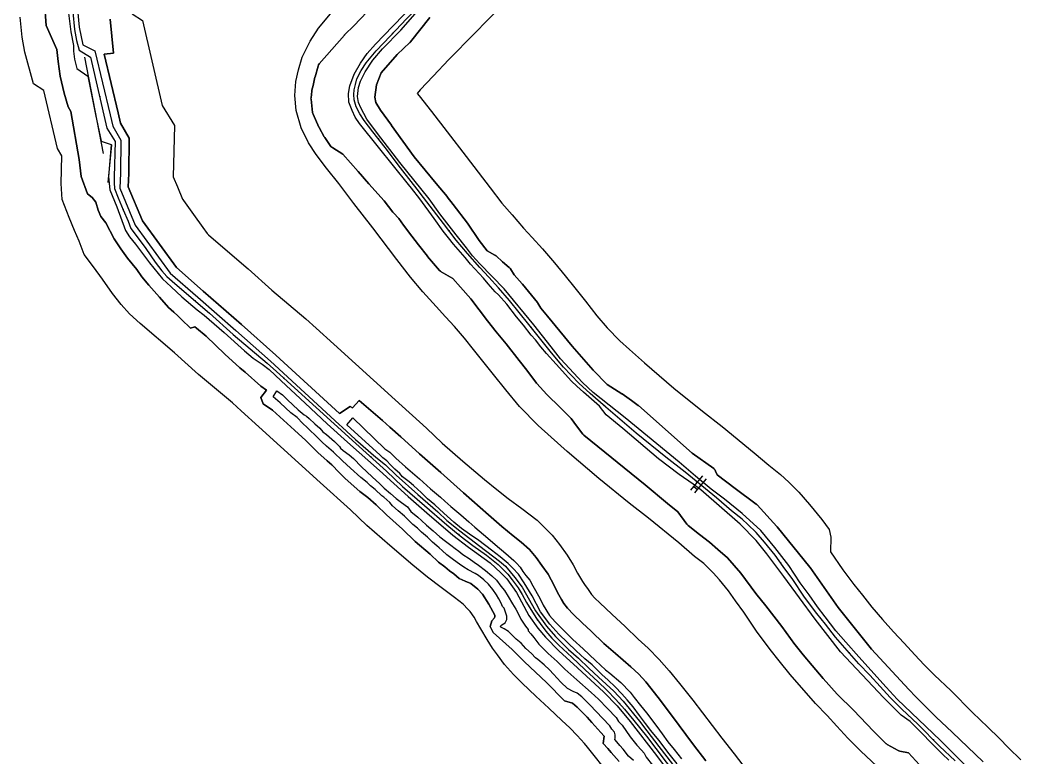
# Model space of a CAD drawing. Header units: inches. Extents: x 91426 to 118597, y 433843 to 446922.
# Drawn here: x 102806 to 103657, y 441928 to 442556 of the extents above; entities that cross this region are included whole.
import ezdxf

# ---------------------------------------------------------------- set-up
doc = ezdxf.new("R2010")
doc.units = ezdxf.units.IN
doc.header["$MEASUREMENT"] = 0
for name, color, linetype, true_color in [('As_waterkering_PWK', 7, 'Continuous', 0x8b0648), ('Beschermingszone_PWK', 7, 'Continuous', 0xde06d3), ('Kernzone_PWK', 7, 'Continuous', 0x33065f), ('Kruinlijnen_PWK', 7, 'Continuous', 0xda0676), ('Kunstwerken_PWK', 7, 'Continuous', 0x2f0602), ('Leggerbermen_PWK', 7, 'Continuous', 0xd60719), ('Referentiepunten_PWK', 7, 'Continuous', 0x7e0730)]:
    doc.layers.add(name, color=color, linetype=linetype, true_color=true_color)

msp = doc.modelspace()

# ---------------------------------------------------------------- linework, layer by layer
at = {"layer": 'As_waterkering_PWK'}
for points in [[(103092.5356, 442505.8602), (103096.1788, 442512.8863), (103100.2798, 442519.3686), (103108.8788, 442529.6874), (103120.9174, 442542.5197), (103134.6757, 442556.9395), (103149.223, 442571.7481)], [(102850.786, 442562.4582), (102852.3735, 442547.906), (102854.0933, 442538.5133), (102856.3423, 442530.3112), (102865.9996, 442524.2258), (102879.8902, 442463.9007), (102886.9017, 442452.5236), (102886.035, 442422.492)], [(103146.403, 442408.4542), (103145.656, 442409.434), (103129.6487, 442430.2039), (103116.5518, 442447.4018), (103105.9684, 442460.631), (103098.5601, 442470.2883), (103094.8559, 442475.9769), (103091.9455, 442481.93), (103090.2257, 442488.0154), (103089.8288, 442492.3811), (103090.0934, 442496.3498), (103091.1517, 442501.1123), (103092.4746, 442505.7426), (103092.5356, 442505.8602)], [(102886.035, 442422.492), (102886.108, 442417.4662), (102886.3726, 442412.5714), (102889.4153, 442404.6339), (102893.7809, 442394.4474), (102897.8819, 442384.6578), (102900.2632, 442378.5724), (102904.7611, 442372.6192), (102912.8309, 442361.3744), (102921.033, 442349.7327), (102926.5893, 442342.4567), (102930.8226, 442337.6942), (102937.7018, 442331.6087), (102967.0706, 442306.4733), (102987.3113, 442288.217), (103016.1509, 442264.0076), (103024.2207, 442256.7315), (103039.302, 442242.9731), (103091.5573, 442195.6126), (103117.6188, 442172.0647), (103131.2449, 442158.9678), (103149.8981, 442142.6959), (103168.8158, 442126.4239), (103180.3252, 442117.0312), (103191.0409, 442108.8291), (103202.5503, 442100.3624), (103212.6045, 442092.5572), (103215.3826, 442089.7791), (103217.8961, 442087.2655), (103220.9388, 442084.2228), (103224.643, 442079.4603), (103229.5378, 442072.7134), (103233.1097, 442066.8926), (103236.8139, 442060.278), (103241.7087, 442052.0759), (103245.1483, 442046.5196), (103248.191, 442042.4186), (103253.0858, 442035.6717), (103258.3775, 442029.7185), (103264.1983, 442023.8977), (103275.1785, 442013.5789), (103286.4234, 442003.2602), (103297.5359, 441992.6768), (103305.0765, 441985.6653), (103312.7494, 441977.7278), (103320.0255, 441969.5257), (103328.0953, 441959.8684), (103338.6787, 441946.3746), (103363.4173, 441913.9631)], [(103461.464, 442081.9926), (103455.0868, 442090.8751), (103448.0753, 442100.5324), (103439.2118, 442111.5126), (103431.9357, 442119.847), (103425.0565, 442126.5939), (103420.1617, 442131.2241), (103411.1659, 442138.2356), (103398.2013, 442149.2158), (103371.7429, 442171.044), (103355.2064, 442184.0086), (103330.0709, 442204.2492), (103304.1417, 442226.4743), (103290.9125, 442238.116), (103281.2552, 442246.8473), (103268.026, 442260.4733), (103257.8395, 442272.6442), (103247.6531, 442285.4765), (103238.6572, 442296.7213), (103230.5874, 442306.9078), (103222.253, 442317.0943), (103212.8603, 442328.0745), (103204.6582, 442337.0703), (103196.9852, 442345.4047), (103186.5342, 442357.311), (103177.0092, 442368.5558), (103166.0289, 442382.7111), (103146.403, 442408.4542)], [(103601.1371, 441925.3779), (103587.9079, 441938.0779), (103569.6516, 441956.731), (103555.8933, 441969.5634), (103546.1037, 441979.353), (103537.3724, 441988.7457), (103528.7734, 441998.2707), (103519.2484, 442008.0603), (103509.3265, 442019.4374), (103499.4046, 442030.8145), (103490.9379, 442041.6625), (103483.5296, 442050.9229), (103473.0785, 442064.8136), (103462.4952, 442080.5563), (103461.464, 442081.9926)]]:
    msp.add_lwpolyline(points, dxfattribs=at)
at = {"layer": 'Beschermingszone_PWK'}
for points in [[(102826.8511, 442570.6297), (102828.255, 442551.1563), (102837.169, 442530.6673), (102838.4064, 442520.5209), (102840.0296, 442508.0764), (102843.4285, 442493.665), (102846.9289, 442481.9037), (102849.0391, 442478.0556), (102856.2791, 442437.3307), (102858.0501, 442422.6179), (102863.3566, 442407.9113), (102867.2023, 442404.8668), (102870.4532, 442400.8033), (102872.3711, 442394.0903), (102874.5875, 442388.7075), (102878.8317, 442383.2312), (102885.9049, 442369.7396), (102891.7965, 442361.1079), (102897.4712, 442353.2713), (102905.2155, 442343.6894), (102909.4935, 442337.2724), (102915.5475, 442330.2551), (102924.6725, 442320.0723), (102932.143, 442311.3793), (102936.7231, 442307.3544), (102940.2159, 442304.1204), (102943.3215, 442301.1442), (102950.8291, 442293.6364), (102954.5743, 442294.7763), (102956.1544, 442293.7956), (102964.3576, 442286.7282), (102980.1684, 442271.5762), (102992.8035, 442259.8826), (102997.328, 442256.2016), (103010.8112, 442244.3204), (103015.5291, 442240.9654), (103010.7113, 442234.5777), (103012.8506, 442229.2299), (103020.5803, 442223.9252), (103039.4594, 442206.999), (103048.9098, 442197.9424), (103059.1374, 442187.9805), (103067.0453, 442180.7426), (103071.063, 442177.2434), (103077.4, 442170.9064), (103082.4056, 442165.7655), (103094.8622, 442154.7983), (103101.8619, 442149.5155), (103108.9074, 442143.2387), (103117.6267, 442134.7835), (103131.2597, 442122.4742), (103141.8911, 442112.2415), (103154.7424, 442101.2449), (103161.909, 442094.4841), (103167.1872, 442090.6945), (103171.3391, 442087.2123), (103174.9999, 442084.7282), (103179.5334, 442080.7614), (103184.4884, 442078.4387), (103189.2488, 442076.4155), (103195.2652, 442071.6719), (103199.3097, 442067.1651), (103204.5605, 442058.6638), (103209.657, 442049.3202), (103209.8287, 442048.3325), (103209.4716, 442047.2611), (103207.355, 442044.7477), (103205.7359, 442039.8907), (103208.272, 442034.8187), (103224.5097, 442020.0947), (103235.0642, 442009.8041), (103253.7959, 441992.2596), (103268.8943, 441976.6466), (103275.7092, 441974.4212), (103279.7776, 441971.2093), (103288.196, 441962.5359), (103292.1361, 441958.0704), (103300.0298, 441949.6505), (103302.673, 441946.4958), (103302.0002, 441940.3055), (103305.8261, 441936.0544), (103308.7179, 441932.6368), (103315.4921, 441924.9328)], [(102901.228, 442561.126), (102910.0983, 442555.5365), (102926.7701, 442483.1331), (102937.2235, 442466.171), (102936.2308, 442422.3271), (102939.8187, 442413.9553), (102944.228, 442403.43), (102944.3129, 442403.213), (102945.0249, 442402.2707), (102953.5798, 442390.3499), (102961.3542, 442379.3153), (102965.1972, 442374.2827), (102966.1992, 442373.1555), (102970.5241, 442369.3297), (103000.0761, 442344.0374), (103020.1395, 442325.941), (103048.9758, 442301.7344), (103057.811, 442293.7682), (103072.94, 442279.9663), (103125.1066, 442232.6861), (103151.7117, 442208.6471), (103165.023, 442195.8527), (103182.6352, 442180.4889), (103200.9304, 442164.7524), (103211.3348, 442156.2615), (103221.0531, 442148.8228), (103232.7, 442140.2549), (103245.7425, 442130.1299), (103258.4953, 442117.377), (103264.6235, 442109.4979), (103271.1435, 442100.511), (103276.2476, 442092.1931), (103280.1026, 442085.3093), (103284.4359, 442078.0479), (103286.5554, 442074.6242), (103288.5051, 442071.9963), (103292.1021, 442067.0383), (103294.7718, 442064.0349), (103299.0048, 442059.8019), (103309.2031, 442050.218), (103320.5706, 442039.7866), (103331.8021, 442029.0899), (103340.0997, 442021.3746), (103349.4428, 442011.7093), (103357.9196, 442002.1537), (103366.9599, 441991.3349), (103378.2245, 441976.9726), (103402.8904, 441944.6563), (103413.4424, 441931.3344), (103431.0257, 441908.3937)], [(103534.7151, 441920.9437), (103521.1534, 441933.5926), (103510.1034, 441944.6426), (103500.5031, 441954.9702), (103492.2858, 441964.0723), (103482.4614, 441974.1697), (103460.8266, 441998.9776), (103451.7069, 442010.6622), (103444.022, 442020.2683), (103432.3251, 442035.8148), (103421.4299, 442052.0215), (103414.548, 442061.6069), (103408.366, 442070.1217), (103400.9117, 442079.3562), (103395.5431, 442085.5057), (103390.3685, 442090.5808), (103387.5387, 442093.2576), (103379.627, 442099.4241), (103366.1331, 442110.8526), (103340.4038, 442132.0793), (103324.1006, 442144.861), (103298.1138, 442165.7872), (103271.3548, 442188.7234), (103257.6291, 442200.8021), (103246.5153, 442210.8502), (103230.8672, 442226.9677), (103219.081, 442241.0499), (103208.5505, 442254.3156), (103199.5393, 442265.5797), (103191.6401, 442275.5508), (103183.9019, 442285.0085), (103175.3794, 442294.9714), (103167.7916, 442303.2936), (103159.799, 442311.9752), (103148.6666, 442324.6577), (103138.1614, 442337.0597), (103126.3933, 442352.2306), (103105.9729, 442379.0158), (103089.9575, 442399.7961), (103077.1351, 442416.6336), (103066.6068, 442429.7939), (103057.7135, 442441.387), (103051.2831, 442451.2622), (103045.0523, 442464.0072), (103040.8504, 442478.8753), (103039.6775, 442491.7769), (103040.4575, 442503.4772), (103042.6658, 442513.4146), (103045.777, 442524.3036), (103052.7783, 442537.8061), (103059.7747, 442548.865), (103071.4084, 442562.8254)], [(103214.5568, 442567.036), (103192.4873, 442544.441), (103170.5996, 442522.1601), (103157.2383, 442508.1564), (103146.3493, 442496.5494), (103143.7889, 442493.477), (103145.33, 442491.4681), (103155.9684, 442478.1701), (103169.3398, 442460.6116), (103185.339, 442439.8523), (103205.6646, 442413.1915), (103215.857, 442400.052), (103224.4018, 442389.9643), (103234.1715, 442378.8343), (103241.5247, 442370.8471), (103250.3411, 442361.1776), (103260.6041, 442349.18), (103269.5347, 442338.2648), (103277.7751, 442327.863), (103286.7556, 442316.6374), (103296.598, 442304.2385), (103305.1848, 442293.9789), (103315.9951, 442282.8443), (103324.1959, 442275.4299), (103336.9286, 442264.2251), (103362.028, 442242.7113), (103386.3122, 442223.1562), (103403.082, 442210.0087), (103430.2695, 442187.579), (103442.7048, 442177.0471), (103452.7847, 442169.1906), (103459.7446, 442162.607), (103468.3283, 442154.1883), (103477.5119, 442143.669), (103487.7846, 442130.943), (103494.0752, 442122.2787), (103495.4692, 442115.8841), (103495.3474, 442103.3841), (103505.6812, 442088.0126), (103515.1356, 442075.4466), (103522.3227, 442066.4627), (103530.267, 442056.2841), (103539.473, 442045.7279), (103548.678, 442035.1728), (103557.9635, 442025.6294), (103566.8678, 442015.7661), (103574.9039, 442007.1213), (103583.6852, 441998.34), (103597.6009, 441985.3609), (103616.0587, 441966.5018), (103629.0305, 441954.049), (103638.5961, 441944.618), (103646.6796, 441936.6671), (103657.2328, 441926.2426)], [(103303.0874, 441918.8364), (103293.1171, 441931.5486), (103288.5877, 441936.9691), (103285.9208, 441940.1606), (103279.7254, 441947.1445), (103273.5557, 441953.527), (103266.6963, 441959.905), (103255.6908, 441970.3864), (103244.5564, 441980.6038), (103232.8725, 441991.5839), (103225.6226, 441998.8338), (103217.9711, 442007.4417), (103211.9083, 442015.7986), (103207.8819, 442021.2255), (103203.2541, 442028.7011), (103197.8541, 442037.7498), (103194.2856, 442044.1221), (103192.0927, 442047.6956), (103188.6606, 442052.4265), (103187.138, 442054.384), (103186.0763, 442055.4457), (103183.5628, 442057.9593), (103182.7802, 442058.7418), (103175.4155, 442064.4592), (103164.0298, 442072.8348), (103152.4166, 442081.724), (103139.9127, 442091.9283), (103120.4347, 442108.6822), (103100.8446, 442125.7714), (103086.9353, 442139.1405), (103061.363, 442162.2465), (103009.0279, 442209.6793), (102993.9895, 442223.3985), (102986.6086, 442230.0534), (102957.7659, 442254.2654), (102937.3657, 442272.6656), (102908.1618, 442297.6599), (102898.9837, 442305.779), (102891.8422, 442313.8132), (102884.744, 442323.1084), (102876.157, 442335.2965), (102868.5237, 442345.9329), (102860.6185, 442356.3958), (102856.1705, 442367.7628), (102852.3468, 442376.8903), (102847.7095, 442387.7108), (102841.8202, 442403.0741), (102841.0804, 442416.76), (102841.6121, 442440.2409), (102837.6984, 442446.5915), (102826.3108, 442496.0462), (102817.5656, 442501.5568), (102810.18, 442528.4925), (102807.8157, 442541.4051), (102805.9603, 442558.4136)], [(103389.1084, 441925.3474), (103378.6581, 441939.194), (103359.9728, 441964.3729), (103348.5565, 441979.2406), (103338.2671, 441992.8227), (103332.2063, 441999.3497), (103325.381, 442005.3218), (103312.5042, 442016.7384), (103302.3908, 442025.4256), (103291.6799, 442035.7493), (103284.1507, 442043.0095), (103276.646, 442049.8784), (103271.5378, 442055.4617), (103268.3648, 442059.2487), (103266.3454, 442062.7828), (103263.0324, 442068.7952), (103260.3311, 442074.5837), (103255.2458, 442084.4552), (103249.8362, 442091.8183), (103244.9133, 442098.3821), (103239.2831, 442105.4199), (103232.2403, 442111.5236), (103225.5006, 442116.9154), (103215.856, 442124.8673), (103204.4391, 442134.7274), (103183.2488, 442153.5487), (103163.9785, 442170.9583), (103145.6462, 442186.6529), (103129.9119, 442201.1972), (103120.5031, 442209.2808), (103114.2091, 442215.061), (103094.2612, 442232.0887), (103088.7142, 442225.8118), (103086.6928, 442227.0063), (103077.5807, 442221.0948), (103023.6137, 442270.7117), (102994.1842, 442296.827), (102961.7555, 442325.2849), (102938.9246, 442345.2782), (102910.0947, 442384.8712), (102897.8046, 442413.9985), (102898.3895, 442425.2262), (102898.8155, 442455.3297), (102891.3781, 442468.2398), (102889.4828, 442476.7689), (102877.5802, 442526.8053), (102885.5112, 442527.7782), (102882.69, 442556.5787)], [(103625.1441, 441924.5146), (103598.6857, 441949.9147), (103598.6509, 441949.9478), (103585.0725, 441962.7352), (103567.7204, 441979.9558), (103561.835, 441986.2335), (103529.9648, 442020.4743), (103501.8639, 442056.06), (103477.8647, 442090.0809), (103477.7458, 442090.2425), (103477.6554, 442090.3567), (103449.7418, 442124.6203), (103449.6246, 442124.759), (103449.5686, 442124.8218), (103432.859, 442143.2411), (103432.6913, 442143.4171), (103432.4525, 442143.6408), (103432.1996, 442143.8484), (103432.1347, 442143.8973), (103414.2098, 442157.1943), (103398.8891, 442168.9457), (103397.5515, 442172.0985), (103397.433, 442172.3571), (103397.2787, 442172.6457), (103397.1059, 442172.9236), (103396.9154, 442173.1895), (103396.7078, 442173.4424), (103396.4841, 442173.6812), (103396.2453, 442173.9049), (103395.9924, 442174.1125), (103395.8877, 442174.1906), (103377.6871, 442187.4155), (103331.8242, 442227.7433), (103331.8192, 442227.7477), (103331.5663, 442227.9553), (103331.5381, 442227.9768), (103326.1141, 442232.0779), (103325.9658, 442232.1857), (103318.0283, 442237.742), (103317.9389, 442237.8032), (103317.8148, 442237.8835), (103305.21, 442245.7775), (103293.2991, 442257.8149), (103275.5082, 442278.3474), (103254.6959, 442303.7826), (103254.6572, 442303.8292), (103249.0115, 442310.561), (103246.4478, 442314.956), (103246.2862, 442315.2146), (103246.0957, 442315.4805), (103245.9845, 442315.6202), (103233.1591, 442331.1535), (103233.0627, 442331.2667), (103233.048, 442331.2834), (103226.2082, 442339.013), (103222.987, 442344.1851), (103222.9001, 442344.3198), (103222.7096, 442344.5857), (103222.502, 442344.8386), (103222.2783, 442345.0774), (103222.0395, 442345.3011), (103221.9663, 442345.3641), (103216.3216, 442350.1247), (103210.8299, 442355.0934), (103210.772, 442355.1449), (103210.5191, 442355.3525), (103210.2532, 442355.543), (103209.9753, 442355.7158), (103209.8641, 442355.7781), (103203.2514, 442359.3745), (103196.4564, 442368.1961), (103186.6267, 442382.8751), (103186.4562, 442383.1142), (103174.4176, 442398.9893), (103174.4004, 442399.0119), (103174.3847, 442399.0322), (103169.3576, 442405.5145), (103169.2252, 442405.6781), (103159.8429, 442416.7783), (103141.0274, 442439.3322), (103121.8094, 442466.2412), (103121.7895, 442466.2688), (103112.5277, 442479.0528), (103108.5737, 442485.6816), (103107.5966, 442490.3716), (103108.9896, 442500.7025), (103112.9897, 442510.9355), (103126.6611, 442526.4883), (103137.5879, 442536.6346), (103137.7211, 442536.7631), (103137.9448, 442537.0019), (103138.1289, 442537.2245), (103154.4465, 442558.156)]]:
    msp.add_lwpolyline(points, dxfattribs=at)
msp.add_lwpolyline([(103101.3196, 442562.9032), (103089.9186, 442550.8469), (103082.1956, 442543.4227, 0.02221024), (103081.8895, 442543.1011), (103060.513, 442518.5461, 0.10943556), (103059.4793, 442516.6463), (103056.8773, 442507.6077, 0.01766696), (103056.7917, 442507.265), (103055.3023, 442500.2645), (103054.2031, 442496.2387, 0.04058537), (103054.0538, 442495.4422), (103053.4445, 442489.6198, 0.05430018), (103053.449, 442488.537), (103054.7329, 442477.1957, 0.07927847), (103055.1546, 442475.6775), (103060.1132, 442464.8418, 0.01823897), (103060.277, 442464.516), (103064.7636, 442456.3444, 0.02954096), (103065.0777, 442455.8446), (103070.423, 442448.3611, 0.10326934), (103071.9256, 442446.976), (103080.5591, 442441.8134), (103093.4024, 442427.0241), (103102.6207, 442416.4568), (103115.7196, 442402.0786), (103123.1538, 442392.2549, 0.02491318), (103123.4737, 442391.8733), (103128.1246, 442386.8552), (103131.9686, 442381.3803, 0.01017868), (103132.0889, 442381.2161), (103139.1718, 442371.954), (103144.9033, 442364.623), (103152.4466, 442354.9243, 0.0100573), (103152.5733, 442354.7681), (103162.8216, 442342.6322, 0.08639613), (103164.1365, 442341.531), (103173.9873, 442335.8277), (103180.5839, 442328.4982), (103189.2396, 442318.5309), (103203.5576, 442299.913), (103210.8824, 442290.5906), (103219.3484, 442280.2726), (103230.4358, 442266.1494), (103237.0131, 442257.862), (103245.1714, 442246.9404, 0.02477119), (103245.487, 442246.5589), (103253.9537, 442237.2984, 0.01119059), (103254.1084, 442237.1367), (103265.2331, 442226.012), (103274.6258, 442216.7479), (103279.2989, 442210.433), (103284.4679, 442203.5409, 0.0616101), (103285.3194, 442202.6567), (103337.6967, 442160.1994), (103356.7424, 442144.5925), (103365.4922, 442137.4676), (103373.1736, 442126.7641, 0.0697851), (103374.1323, 442125.7591), (103383.6945, 442118.189), (103392.4261, 442111.5425), (103399.3253, 442105.2942), (103407.6893, 442098.0882), (103418.8496, 442085.1321), (103431.7618, 442068.0037), (103440.3737, 442057.2719), (103453.7946, 442039.7722), (103465.0012, 442024.3466, 0.01543864), (103465.1903, 442024.1026), (103472.0816, 442015.7536), (103479.6409, 442006.7353), (103489.0824, 441995.565), (103501.0322, 441982.1547, 0.01560439), (103501.247, 441981.9284), (103514.8171, 441968.49), (103531.753, 441950.6279), (103542.2628, 441940.2511, 0.06929146), (103543.3685, 441939.4267), (103552.7612, 441934.2674, 0.07333798), (103554.1287, 441933.7591), (103561.4682, 441932.1988), (103574.0143, 441918.5565, 0.13965717)], format="xyb", dxfattribs=at)
at = {"layer": 'Kernzone_PWK'}
for points in [[(103315.4921, 441924.9328), (103308.7179, 441932.6368), (103305.8261, 441936.0544), (103302.0002, 441940.3055), (103302.673, 441946.4958), (103300.0298, 441949.6505), (103292.1361, 441958.0704), (103288.196, 441962.5359), (103279.7776, 441971.2093), (103275.7092, 441974.4212), (103268.8943, 441976.6466), (103253.7959, 441992.2596), (103235.0642, 442009.8041), (103224.5097, 442020.0947), (103208.272, 442034.8187), (103205.7359, 442039.8907), (103207.355, 442044.7477), (103209.4716, 442047.2611), (103209.8287, 442048.3325), (103209.657, 442049.3202), (103204.5605, 442058.6638), (103199.3097, 442067.1651), (103195.2652, 442071.6719), (103189.2488, 442076.4155), (103184.4884, 442078.4387), (103179.5334, 442080.7614), (103174.9999, 442084.7282), (103171.3391, 442087.2123), (103167.1872, 442090.6945), (103161.909, 442094.4841), (103154.7424, 442101.2449), (103141.8911, 442112.2415), (103131.2597, 442122.4742), (103117.6267, 442134.7835), (103108.9074, 442143.2387), (103101.8619, 442149.5155), (103094.8622, 442154.7983), (103082.4056, 442165.7655), (103077.4, 442170.9064), (103071.063, 442177.2434), (103067.0453, 442180.7426), (103059.1374, 442187.9805), (103048.9098, 442197.9424), (103039.4594, 442206.999), (103020.5803, 442223.9252), (103012.8506, 442229.2299), (103010.7113, 442234.5777), (103015.5291, 442240.9654), (103010.8112, 442244.3204), (102997.328, 442256.2016), (102992.8035, 442259.8826), (102980.1684, 442271.5762), (102964.3576, 442286.7282), (102956.1544, 442293.7956), (102954.5743, 442294.7763), (102950.8291, 442293.6364), (102943.3215, 442301.1442), (102940.2159, 442304.1204), (102936.7231, 442307.3544), (102932.143, 442311.3793), (102924.6725, 442320.0723), (102915.5475, 442330.2551), (102909.4935, 442337.2724), (102905.2155, 442343.6894), (102897.4712, 442353.2713), (102891.7965, 442361.1079), (102885.9049, 442369.7396), (102878.8317, 442383.2312), (102874.5875, 442388.7075), (102872.3711, 442394.0903), (102870.4532, 442400.8033), (102867.2023, 442404.8668), (102863.3566, 442407.9113), (102858.0501, 442422.6179), (102856.2791, 442437.3307), (102849.0391, 442478.0556), (102846.9289, 442481.9037), (102843.4285, 442493.665), (102840.0296, 442508.0764), (102838.4064, 442520.5209), (102837.169, 442530.6673), (102828.255, 442551.1563), (102826.8511, 442570.6297)], [(102882.69, 442556.5787), (102885.5112, 442527.7782), (102877.5802, 442526.8053), (102889.4828, 442476.7689), (102891.3781, 442468.2398), (102898.8155, 442455.3297), (102898.3895, 442425.2262), (102897.8046, 442413.9985), (102910.0947, 442384.8712), (102938.9246, 442345.2782), (102961.7555, 442325.2849), (102994.1842, 442296.827), (103023.6137, 442270.7117), (103077.5807, 442221.0948), (103086.6928, 442227.0063), (103088.7142, 442225.8118), (103094.2612, 442232.0887), (103114.2091, 442215.061), (103120.5031, 442209.2808), (103129.9119, 442201.1972), (103145.6462, 442186.6529), (103163.9785, 442170.9583), (103183.2488, 442153.5487), (103204.4391, 442134.7274), (103215.856, 442124.8673), (103225.5006, 442116.9154), (103232.2403, 442111.5236), (103239.2831, 442105.4199), (103244.9133, 442098.3821), (103249.8362, 442091.8183), (103255.2458, 442084.4552), (103260.3311, 442074.5837), (103263.0324, 442068.7952), (103266.3454, 442062.7828), (103268.3648, 442059.2487), (103271.5378, 442055.4617), (103276.646, 442049.8784), (103284.1507, 442043.0095), (103291.6799, 442035.7493), (103302.3908, 442025.4256), (103312.5042, 442016.7384), (103325.381, 442005.3218), (103332.2063, 441999.3497), (103338.2671, 441992.8227), (103348.5565, 441979.2406), (103359.9728, 441964.3729), (103378.6581, 441939.194), (103389.1084, 441925.3474)], [(103154.4465, 442558.156), (103138.1289, 442537.2245), (103137.9448, 442537.0019), (103137.7211, 442536.7631), (103137.5879, 442536.6346), (103126.6611, 442526.4883), (103112.9897, 442510.9355), (103108.9896, 442500.7025), (103107.5966, 442490.3716), (103108.5737, 442485.6816), (103112.5277, 442479.0528), (103121.7895, 442466.2688), (103121.8094, 442466.2412), (103141.0274, 442439.3322), (103159.8429, 442416.7783), (103169.2252, 442405.6781), (103169.3576, 442405.5145), (103174.3847, 442399.0322), (103174.4004, 442399.0119), (103174.4176, 442398.9893), (103186.4562, 442383.1142), (103186.6267, 442382.8751), (103196.4564, 442368.1961), (103203.2514, 442359.3745), (103209.8641, 442355.7781), (103209.9753, 442355.7158), (103210.2532, 442355.543), (103210.5191, 442355.3525), (103210.772, 442355.1449), (103210.8299, 442355.0934), (103216.3216, 442350.1247), (103221.9663, 442345.3641), (103222.0395, 442345.3011), (103222.2783, 442345.0774), (103222.502, 442344.8386), (103222.7096, 442344.5857), (103222.9001, 442344.3198), (103222.987, 442344.1851), (103226.2082, 442339.013), (103233.048, 442331.2834), (103233.0627, 442331.2667), (103233.1591, 442331.1535), (103245.9845, 442315.6202), (103246.0957, 442315.4805), (103246.2862, 442315.2146), (103246.4478, 442314.956), (103249.0115, 442310.561), (103254.6572, 442303.8292), (103254.6959, 442303.7826), (103275.5082, 442278.3474), (103293.2991, 442257.8149), (103305.21, 442245.7775), (103317.8148, 442237.8835), (103317.9389, 442237.8032), (103318.0283, 442237.742), (103325.9658, 442232.1857), (103326.1141, 442232.0779), (103331.5381, 442227.9768), (103331.5663, 442227.9553), (103331.8192, 442227.7477), (103331.8242, 442227.7433), (103377.6871, 442187.4155), (103395.8877, 442174.1906), (103395.9924, 442174.1125), (103396.2453, 442173.9049), (103396.4841, 442173.6812), (103396.7078, 442173.4424), (103396.9154, 442173.1895), (103397.1059, 442172.9236), (103397.2787, 442172.6457), (103397.433, 442172.3571), (103397.5515, 442172.0985), (103398.8891, 442168.9457), (103414.2098, 442157.1943), (103432.1347, 442143.8973), (103432.1996, 442143.8484), (103432.4525, 442143.6408), (103432.6913, 442143.4171), (103432.859, 442143.2411), (103449.5686, 442124.8218), (103449.6246, 442124.759), (103449.7418, 442124.6203), (103477.6554, 442090.3567), (103477.7458, 442090.2425), (103477.8647, 442090.0809), (103501.8639, 442056.06), (103529.9648, 442020.4743), (103561.835, 441986.2335), (103567.7204, 441979.9558), (103585.0725, 441962.7352), (103598.6509, 441949.9478), (103598.6857, 441949.9147), (103625.1441, 441924.5146)]]:
    msp.add_lwpolyline(points, dxfattribs=at)
msp.add_lwpolyline([(103574.0143, 441918.5565), (103561.4682, 441932.1988), (103554.1287, 441933.7591, -0.07333798), (103552.7612, 441934.2674), (103543.3685, 441939.4267, -0.06929146), (103542.2628, 441940.2511), (103531.753, 441950.6279), (103514.8171, 441968.49), (103501.247, 441981.9284, -0.0156044), (103501.0322, 441982.1547), (103489.0824, 441995.565), (103479.6409, 442006.7353), (103472.0816, 442015.7536), (103465.1903, 442024.1026, -0.01543864), (103465.0012, 442024.3466), (103453.7946, 442039.7722), (103440.3737, 442057.2719), (103431.7618, 442068.0037), (103418.8496, 442085.1321), (103407.6893, 442098.0882), (103399.3253, 442105.2942), (103392.4261, 442111.5425), (103383.6945, 442118.189), (103374.1323, 442125.7591, -0.0697851), (103373.1736, 442126.7641), (103365.4922, 442137.4676), (103356.7424, 442144.5925), (103337.6967, 442160.1994), (103285.3194, 442202.6567, -0.06161009), (103284.4679, 442203.5409), (103279.2989, 442210.433), (103274.6258, 442216.7479), (103265.2331, 442226.012), (103254.1084, 442237.1367, -0.0111906), (103253.9537, 442237.2984), (103245.487, 442246.5589, -0.02477118), (103245.1714, 442246.9404), (103237.0131, 442257.862), (103230.4358, 442266.1494), (103219.3484, 442280.2726), (103210.8824, 442290.5906), (103203.5576, 442299.913), (103189.2396, 442318.5309), (103180.5839, 442328.4982), (103173.9873, 442335.8277), (103164.1365, 442341.531, -0.08639613), (103162.8216, 442342.6322), (103152.5733, 442354.7681, -0.01005732), (103152.4466, 442354.9243), (103144.9033, 442364.623), (103139.1718, 442371.954), (103132.0889, 442381.2161, -0.01017867), (103131.9686, 442381.3803), (103128.1246, 442386.8552), (103123.4737, 442391.8733, -0.02491319), (103123.1538, 442392.2549), (103115.7196, 442402.0786), (103102.6207, 442416.4568), (103093.4024, 442427.0241), (103080.5591, 442441.8134), (103071.9256, 442446.976, -0.10326934), (103070.423, 442448.3611), (103065.0777, 442455.8446, -0.02954095), (103064.7636, 442456.3444), (103060.277, 442464.516, -0.01823898), (103060.1132, 442464.8418), (103055.1546, 442475.6775, -0.07927847), (103054.7329, 442477.1957), (103053.449, 442488.537, -0.05430018), (103053.4445, 442489.6198), (103054.0538, 442495.4422, -0.04058537), (103054.2031, 442496.2387), (103055.3023, 442500.2645), (103056.7917, 442507.265, -0.01766697), (103056.8773, 442507.6077), (103059.4793, 442516.6463, -0.10943556), (103060.513, 442518.5461), (103081.8895, 442543.1011, -0.02221024), (103082.1956, 442543.4227), (103089.9186, 442550.8469), (103101.3196, 442562.9032)], format="xyb", dxfattribs=at)
at = {"layer": 'Kruinlijnen_PWK'}
for points in [[(102846.0335, 442570.7276), (102849.1082, 442545.8278), (102851.3572, 442534.3184), (102851.4894, 442529.4236), (102852.3835, 442522.441), (102854.2356, 442514.5035), (102863.6283, 442508.0212), (102870.2429, 442475.4774), (102874.8731, 442452.7232), (102883.3398, 442449.9451), (102881.2231, 442422.4283), (102882.2815, 442411.4481), (102888.2346, 442396.896), (102895.6276, 442376.6721), (102899.1995, 442371.3804), (102904.0943, 442365.0304), (102916.0005, 442349.1554), (102927.1131, 442335.6616), (102934.3891, 442328.7824), (102943.6496, 442320.448), (102956.4819, 442309.2032), (102962.5673, 442304.7053), (102979.633, 442289.8886), (102996.8309, 442274.4104), (103004.107, 442268.0604), (103011.7799, 442263.0333), (103017.8653, 442258.5354), (103028.0518, 442248.7458), (103048.5571, 442229.6958), (103067.2102, 442212.2332), (103084.5405, 442196.6228), (103111.6603, 442172.5457), (103136.002, 442150.3206), (103151.8771, 442136.43), (103174.1021, 442117.3799), (103187.3313, 442107.3257), (103205.8522, 442093.832), (103214.9803, 442085.4976), (103219.8751, 442080.3382), (103228.2095, 442068.6965), (103238.7929, 442049.2496), (103246.4658, 442038.2693), (103252.9481, 442030.5964), (103264.0606, 442018.9547), (103280.0679, 442004.5349), (103302.4253, 441984.0297), (103313.8024, 441972.2557), (103324.7826, 441959.0265), (103347.2722, 441929.9223), (103367.6452, 441902.5378)], [(102854.0857, 442574.154), (102856.3346, 442549.68), (102859.3773, 442534.731), (102869.6961, 442529.7039), (102882.6607, 442475.1996), (102884.7774, 442465.6746), (102891.7889, 442453.5037), (102891.392, 442425.4578), (102890.7305, 442412.7578), (102903.9597, 442381.4046), (102933.7254, 442340.5264), (102957.1411, 442320.0212), (102989.5526, 442291.5784), (103018.9214, 442265.5169), (103077.3876, 442211.7634), (103079.9565, 442209.2831), (103091.2065, 442198.919), (103108.48, 442183.86), (103116.8067, 442177.4821), (103125.9307, 442168.5353), (103144.1786, 442152.1476), (103161.3526, 442137.2983), (103169.0255, 442130.0223), (103179.8735, 442121.1587), (103197.0714, 442108.1941), (103213.7402, 442095.4941), (103218.8996, 442090.9962), (103226.8371, 442081.6034), (103232.9225, 442073.1368), (103244.4319, 442053.0284), (103253.8246, 442040.1961), (103261.3653, 442031.3325), (103272.4778, 442020.22), (103280.9445, 442012.9439), (103289.8081, 442004.2127), (103298.0102, 441996.8043), (103310.9748, 441984.6335), (103319.0446, 441976.1668), (103332.8029, 441959.3657), (103339.0207, 441951.0313), (103349.3394, 441937.8021), (103360.8488, 441922.5885)]]:
    msp.add_lwpolyline(points, dxfattribs=at)
for points in [[(103595.8779, 441925.9247, 0), (103590.5356, 441931.0413, 0), (103563.2834, 441958.6903, 0), (103562.8775, 441958.9374, 0), (103555.3012, 441964.3423, 0), (103540.3522, 441979.2913, 0), (103503.8397, 442018.3174, 0), (103482.2391, 442045.9135, 0), (103455.4208, 442082.2144, 0), (103441.1333, 442101.529, 0), (103432.0051, 442113.0384, 0), (103418.5114, 442126.7968, 0), (103384.8657, 442156.0258, 0), (103378.3834, 442160.9206, 0), (103366.5206, 442168.9979, 0), (103348.9258, 442182.4917, 0), (103318.4987, 442208.2886, 0), (103304.3434, 442219.9303, 0), (103298.8825, 442227.1535, 0), (103285.1242, 442239.3243, 0), (103279.429, 442244.2645, 0), (103275.0634, 442248.6301, 0), (103261.8408, 442263.0046, 0), (103253.6321, 442272.1781, 0), (103249.0019, 442277.8666, 0), (103244.3717, 442283.8198, 0), (103240.7998, 442287.7885, 0), (103234.0529, 442296.1229, 0), (103228.2321, 442303.399, 0), (103219.8977, 442313.9823, 0), (103213.0185, 442321.9198, 0), (103210.1081, 442324.698, 0), (103204.1549, 442331.4449, 0), (103200.0539, 442336.3397, 0), (103189.0736, 442348.2459, 0), (103184.4434, 442353.6699, 0), (103180.4747, 442358.4324, 0), (103174.5215, 442365.1793, 0), (103170.4271, 442370.5579, 0), (103165.9226, 442376.2918, 0), (103158.1173, 442386.8752, 0), (103146.0788, 442403.6763, 0), (103138.935, 442412.9367, 0), (103136.3274, 442415.9278, 0), (103110.7634, 442447.8164, 0), (103094.6238, 442467.7925, 0), (103091.0519, 442473.3488, 0), (103088.4061, 442478.7727, 0), (103085.6649, 442486.1017, 0), (103085.268, 442493.3777, 0), (103086.4586, 442499.9923, 0), (103090.1628, 442509.7819, 0), (103095.4545, 442519.0424, 0), (103101.2753, 442527.3767, 0), (103108.2868, 442535.3143, 0), (103123.1035, 442550.6601, 0), (103142.2858, 442570.6362, 0)], [(103615.1988, 441916.4321, 0), (103588.7404, 441942.8905, 0), (103576.1727, 441954.7967, 0), (103551.9633, 441977.9478, 0), (103542.7028, 441988.2666, 0), (103519.4194, 442014.0635, 0), (103508.1746, 442026.3667, 0), (103499.8402, 442036.1563, 0), (103490.5798, 442048.0625, 0), (103484.0975, 442056.6615, 0), (103476.9537, 442066.848, 0), (103469.5454, 442077.0345, 0), (103459.7558, 442091.7189, 0), (103447.9818, 442107.0647, 0), (103436.0897, 442121.4745, 0), (103420.1725, 442135.8384, 0), (103405.0912, 442148.0093, 0), (103393.8464, 442156.7405, 0), (103380.3526, 442167.8531, 0), (103366.4619, 442179.4947, 0), (103320.5566, 442217.3302, 0), (103293.4368, 442238.8938, 0), (103284.3087, 442247.3605, 0), (103265.6555, 442267.6012, 0), (103257.5857, 442277.6554, 0), (103242.9013, 442296.4408, 0), (103217.6335, 442327.0003, 0), (103197.1283, 442348.4315, 0), (103190.9106, 442355.3107, 0), (103185.6189, 442361.9253, 0), (103176.7553, 442373.0378, 0), (103162.997, 442390.8973, 0), (103154.0011, 442403.7296, 0), (103128.8656, 442434.5536, 0), (103109.99, 442459.3481, 0), (103100.8619, 442471.3867, 0), (103095.7025, 442481.1763, 0), (103093.8504, 442485.6742, 0), (103092.9244, 442490.7013, 0), (103093.8504, 442498.3742, 0), (103095.6604, 442503.8746, 0), (103099.4968, 442511.6798, 0), (103106.1114, 442521.6017, 0), (103114.2234, 442531.4472, 0), (103129.7015, 442547.1899, 0), (103144.1214, 442563.3295, 0)]]:
    msp.add_polyline3d(points, dxfattribs=at)
at = {"layer": 'Kunstwerken_PWK'}
for points in [[(102876.8792, 442442.4104, 0), (102861.0929, 442524.1611, 0)], [(102881.0138, 442417.6972, 0), (102883.9267, 442449.7397, 0)], [(103379.117, 442158.9627, 0), (103386.6618, 442168.0214, 0)], [(103382.2507, 442156.4817, 0), (103389.6447, 442165.563, 0)], [(103376.5332, 442155.8605, 0), (103379.117, 442158.9627, 0)], [(103379.117, 442158.9627, 0), (103382.2507, 442156.4817, 0)], [(103379.8766, 442153.5659, 0), (103382.2507, 442156.4817, 0)]]:
    msp.add_polyline3d(points, dxfattribs=at)
at = {"layer": 'Leggerbermen_PWK'}
for points in [[(103327.6835, 441925.7096), (103323.5825, 441929.546), (103318.82, 441935.3669), (103316.1741, 441938.4096), (103313.6606, 441941.5846), (103311.9408, 441943.569), (103312.0731, 441944.7596), (103312.0731, 441947.67), (103311.4116, 441949.919), (103309.295, 441952.3003), (103307.5752, 441955.2107), (103301.2251, 441961.8253), (103290.9064, 441972.9378), (103283.6303, 441979.817), (103279.7939, 441983.1243), (103276.3543, 441984.4472), (103271.5918, 441987.093), (103265.7709, 441992.3847), (103259.6855, 441999.2639), (103256.2459, 442002.9681), (103251.748, 442007.2014), (103246.4563, 442011.8316), (103244.4719, 442013.1545), (103240.9, 442016.8587), (103236.1375, 442021.0921), (103232.3011, 442025.7223), (103227.8031, 442028.8973), (103225.1573, 442031.8077), (103221.3208, 442035.6442), (103217.7489, 442037.8931), (103214.9708, 442039.3484), (103214.7062, 442040.0098), (103215.7646, 442041.0681), (103218.675, 442042.7879), (103219.8656, 442045.8307), (103219.8656, 442048.6088), (103219.2042, 442051.1223), (103217.7489, 442055.488), (103216.426, 442056.9432), (103215.1031, 442059.589), (103213.1187, 442063.4255), (103211.2666, 442066.7328), (103208.0916, 442071.363), (103204.2552, 442075.7286), (103200.4187, 442079.4328), (103195.7885, 442083.137), (103193.1426, 442084.8568), (103187.1895, 442087.8995), (103183.353, 442090.2807), (103179.6489, 442092.7943), (103174.6218, 442096.6308), (103169.0665, 442100.8558), (103165.0968, 442104.436), (103162.3186, 442106.8172), (103160.4665, 442108.537), (103156.8947, 442111.5797), (103152.3967, 442115.6808), (103147.5019, 442120.0464), (103143.93, 442123.3537), (103139.9613, 442126.661), (103136.3894, 442130.2329), (103132.8175, 442133.5402), (103127.5258, 442138.1704), (103122.7633, 442142.4038), (103120.3821, 442145.3142), (103115.4873, 442149.8121), (103113.7675, 442151.0027), (103108.0789, 442156.4267), (103103.9779, 442159.4694), (103101.1997, 442162.2476), (103095.9081, 442166.4809), (103086.9122, 442174.5507), (103080.1653, 442180.7684), (103072.6247, 442188.0445), (103066.5393, 442193.3362), (103062.5705, 442197.0403), (103057.5434, 442201.9351), (103052.2517, 442207.0945), (103050.1351, 442209.0789), (103046.4309, 442212.6508), (103041.8007, 442217.6779), (103036.2444, 442221.6466), (103027.1163, 442229.981), (103021.1631, 442235.1404), (103024.4936, 442240.4474), (103029.1348, 442236.867), (103033.3682, 442232.7659), (103042.6286, 442224.0346), (103047.6557, 442219.9336), (103049.6401, 442218.8752), (103051.889, 442216.7586), (103056.6516, 442212.1284), (103060.8849, 442208.4242), (103063.5307, 442205.3815), (103066.5734, 442203.1325), (103073.4526, 442197.3117), (103077.5537, 442193.0783), (103078.4797, 442191.4908), (103080.861, 442189.5064), (103085.7558, 442185.8023), (103089.4599, 442182.6273), (103096.4714, 442175.7481), (103105.4673, 442167.2814), (103112.0819, 442161.0637), (103115.6538, 442157.6241), (103120.9454, 442152.9939), (103125.9725, 442148.7605), (103130.3382, 442145.3209), (103135.4975, 442141.4845), (103138.408, 442137.7803), (103144.3611, 442132.7532), (103147.4038, 442130.1074), (103151.6372, 442126.0063), (103157.3257, 442121.1115), (103163.0143, 442116.2167), (103167.7768, 442112.5125), (103172.407, 442109.0729), (103175.9789, 442106.0302), (103179.1539, 442103.9136), (103182.5935, 442101.1354), (103188.0174, 442097.6958), (103192.1185, 442094.6531), (103195.8227, 442092.0073), (103201.7758, 442087.5094), (103207.3321, 442083.0114), (103211.1685, 442079.3073), (103215.005, 442074.0156), (103218.0477, 442070.4437), (103221.2227, 442065.2843), (103224.9269, 442059.1989), (103227.705, 442054.4364), (103230.4831, 442049.277), (103231.8061, 442046.102), (103235.7748, 442040.1488), (103238.0238, 442037.2384), (103238.1561, 442036.0478), (103240.405, 442033.6665), (103242.9186, 442030.4915), (103247.2842, 442024.6707), (103255.2217, 442016.7332), (103262.8947, 442009.9863), (103269.377, 442003.3717), (103279.4312, 441994.3758), (103291.7343, 441983.5279), (103297.952, 441977.9716), (103305.4927, 441969.9018), (103312.901, 441962.3612), (103314.8854, 441959.0539), (103317.9281, 441955.7466), (103324.8073, 441945.957), (103330.4958, 441938.8132), (103334.5969, 441934.5799), (103336.7136, 441931.934), (103338.5657, 441928.4945), (103349.2813, 441914.8684)], [(103364.8475, 441923.0022), (103357.9684, 441931.3366), (103349.1048, 441942.9783), (103342.4902, 441951.3127), (103337.9923, 441957.2658), (103332.8329, 441964.145), (103327.2766, 441971.5533), (103322.2495, 441977.2419), (103317.7516, 441982.4013), (103312.0631, 441988.3544), (103306.1099, 441994.043), (103300.8182, 441999.0701), (103292.4839, 442007.2722), (103286.3984, 442012.167), (103278.9901, 442019.0462), (103271.4494, 442026.0576), (103264.3057, 442033.2014), (103256.6327, 442041.6681), (103248.6952, 442052.3837), (103241.4192, 442065.7452), (103234.8046, 442076.99), (103229.7775, 442084.3984), (103225.015, 442089.5578), (103221.1785, 442093.3942), (103214.4316, 442098.9505), (103206.891, 442104.639), (103196.1753, 442112.8411), (103188.1055, 442118.2651), (103181.4909, 442123.1599), (103175.0086, 442128.5839), (103166.4096, 442136.2568), (103158.869, 442143.4006), (103152.519, 442148.56), (103146.9627, 442153.9839), (103144.1846, 442156.4975), (103140.4804, 442159.6725), (103136.7763, 442162.8475), (103131.3523, 442167.2131), (103129.1033, 442169.9912), (103124.7377, 442173.6954), (103120.9012, 442177.2673), (103117.8585, 442180.7069), (103114.4189, 442183.3527), (103112.3022, 442185.6017), (103083.784, 442211.3518), (103089.0757, 442217.305), (103116.1387, 442191.0257), (103120.5043, 442188.1152), (103125.5314, 442183.0881), (103133.8658, 442175.6798), (103145.6398, 442165.361), (103155.1648, 442157.0266), (103163.6315, 442149.8829), (103167.3357, 442146.5756), (103172.2305, 442141.9454), (103180.9618, 442134.9339), (103187.7086, 442128.8485), (103192.868, 442124.3505), (103203.8483, 442114.8255), (103212.0504, 442107.9463), (103217.2097, 442103.713), (103221.4431, 442099.8765), (103225.8087, 442095.9078), (103228.19, 442093.6588), (103231.365, 442090.2192), (103233.6139, 442086.515), (103236.2598, 442083.2077), (103239.5671, 442079.1067), (103242.2129, 442074.4765), (103247.9015, 442063.8931), (103250.8119, 442058.0723), (103256.3682, 442049.2087), (103261.1307, 442043.6525), (103267.3484, 442037.567), (103276.2119, 442028.8358), (103284.8109, 442020.7659), (103295.262, 442010.9763), (103303.861, 442003.0388), (103307.6974, 442000.1284), (103316.9579, 441992.0586), (103324.7631, 441983.9888), (103328.335, 441979.2263), (103333.6266, 441972.6117), (103338.786, 441966.394), (103347.5173, 441954.7523), (103352.1475, 441948.5346), (103356.91, 441941.6554), (103362.2017, 441935.1731), (103368.5517, 441927.2356)]]:
    msp.add_lwpolyline(points, dxfattribs=at)
at = {"layer": 'Referentiepunten_PWK'}
for p in [(103122.6542, 442544.34), (102873.7028, 442490.7716), (103110.7149, 442454.6979), (102893.7406, 442394.5414), (103170.9, 442376.4315), (102954.8847, 442316.9027), (103240.6354, 442294.2485), (103030.2739, 442251.2093), (103302.7066, 442227.7372), (103104.3578, 442184.0467), (103381.2075, 442163.2357), (103179.1876, 442117.9596), (103453.0613, 442093.6649), (103245.9151, 442045.4861), (103511.2075, 442017.2806), (103315.8536, 441974.2285), (103582.7307, 441943.3676)]:
    msp.add_point(p, dxfattribs=at)

doc.saveas('drawing.dxf')
